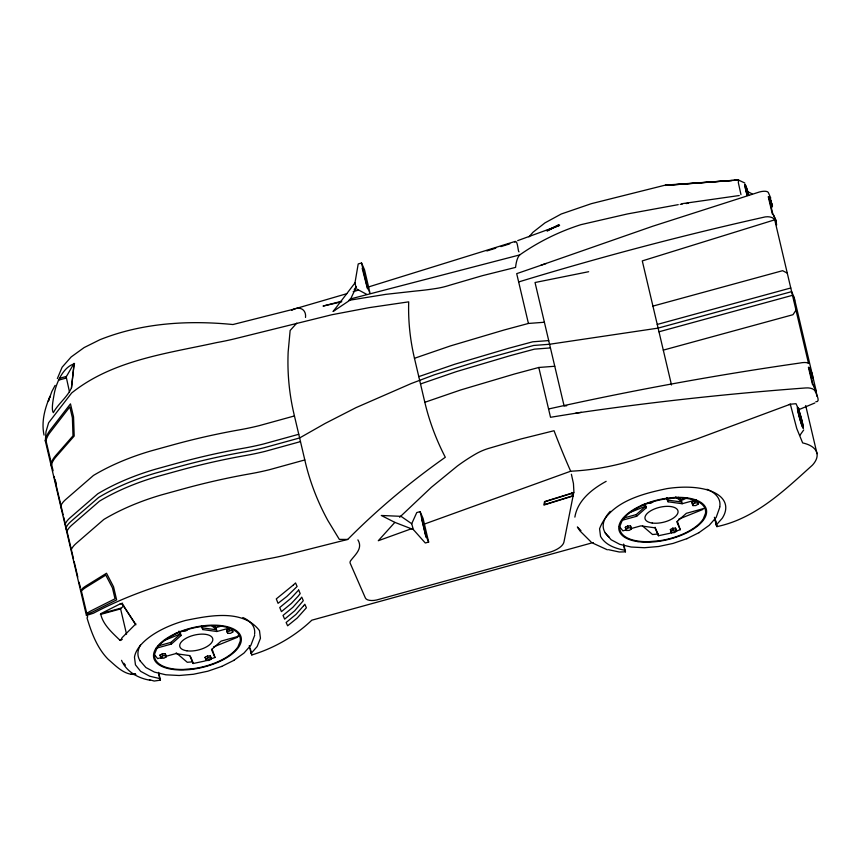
<?xml version="1.0" encoding="UTF-8"?>
<svg xmlns="http://www.w3.org/2000/svg" width="861" height="861" viewBox="0 0 861 861"><rect width="100%" height="100%" fill="white"/><g stroke="black" fill="none" stroke-linecap="round" stroke-linejoin="round"><path stroke-width="1.29" d="M254.716 635.214L250.906 645.223L243.975 653.079L233.654 660.473M771.122 203.207L771.101 200.043M816.766 396.114L816.702 393.66M74.1 363.902L71.474 387.827C67.352 397.201 58.193 403.691 53.328 412.688C51.014 409.427 53.414 398.632 54.275 393.509C56.385 382.532 63.327 367.012 74.1 363.902L71.474 387.827M772.339 206.952L772.252 204.907M776.342 224.43L776.278 222.041M812.472 377.85L812.407 375.45M357.907 539.869C363.138 548.446 355.195 554.602 350.631 560.726A10.235 4.66 -13.3 0 0 350.223 563.309L365.387 598.008A10.773 4.908 -13.3 0 0 376.677 599.977L549.21 552.375A18.694 8.524 -13.3 0 0 563.966 541.956L573.9 491.803L573.448 483.57L571.392 474.26M45.342 441.004L46.01 431.652L48.614 422.773L71.646 392.993C112.662 360.124 166.862 353.548 216.649 342.581A133.886 61.023 -13.3 0 0 236.215 338.427L331.668 314.782L369.111 307.657L408.706 301.845A274.67 234.709 19.4 0 0 414.464 358.284L424.828 402.291A274.67 234.709 19.4 0 0 445.309 457.266C410.525 481.816 377.656 509.152 347.715 539.438L287.154 554.742A133.886 61.023 -13.3 0 1 267.599 558.886C208.007 570.875 147.5 584.522 93.462 613.204L86.434 615.475L45.342 441.004L46.785 435.935A33.633 22.031 -23.3 0 1 49.583 430.866L70.473 403.852L73.551 416.939L74.197 436.032L55.761 457.116A31.76 19.771 -12 0 0 51.369 465.112L51.197 465.855M135.823 624.849L135.801 623.698M354.969 282.925L333.218 311.391L350.104 300.08L356.067 287.509L354.969 282.925L358.208 263.929L361.555 263.003L364.526 269.784L370.09 293.44L367.13 286.648L361.555 263.003M45.407 440.649L45.59 439.723M572.587 495.85L573.157 493.009L545.078 501.715L544.507 504.568L572.587 495.85L571.79 492.481M799.073 408.523L798.76 409.685L798.029 408.082M51.143 463.605L51.273 463.11A31.728 19.749 -12 0 1 55.459 455.867L73.002 435.817L72.389 417.789L69.827 406.898L49.981 432.566A32.514 22.537 -11.3 0 0 45.977 440.617L53.102 470.73M574.868 517.127C577.559 500.392 592.131 489.026 606.155 481.342M514.878 242.264C517.622 238.519 518.074 252.703 519.011 251.842M57.353 378.571L62.121 367.206L71.162 356.949L84.13 347.575L99.973 339.686C142.194 322.864 188.161 320.12 232.933 324.532L293.795 309.153L346.789 293.687M238.282 635.396L237.539 637.269L213.539 646.923M411.698 523.736L416.767 512.564L420.114 511.638L423.074 518.43L428.649 542.075L425.302 543L413.334 529.547L411.698 523.736L401.032 516.331L381.283 515.481L394.801 522.347L413.334 529.547M123.715 605.864L120.551 608.705L126.545 634.18M74.595 363.772L74.057 363.331L66.2 376.892L69.493 391.949M55.126 385.362L51.854 391.497L48.324 401.269L50.013 396.372C44.783 408.48 41.167 421.933 44.051 435.117M354.183 289.823L356.142 286.648M796.005 310.186L792.97 314.706L663.293 350.126M80.579 590.624L80.837 590.248A31.76 8.61 -14.2 0 1 86.078 585.857L106.516 573.243L113.555 586.793L116.633 599.88L92.256 612.096A33.633 7.426 -5.5 0 0 88.672 613.775L86.434 615.475M799.794 435.472L803.722 429.94M528.988 236.861L532.981 232.266L544.991 222.859L561.254 214.002L591.313 203.68L665.402 185.093L738.404 180.057L734.422 180.347M593.24 542.548L311.822 620.189A134.886 119.636 -23.6 0 1 251.81 654.952L251.132 653.391L257.138 646.579L260.452 638.281L259.484 630.639C242.77 608.619 208.857 615.733 185.546 620.447A64.51 29.403 -13.3 0 0 134.477 657.212L135.457 664.853L140.655 671.343L149.728 676.208L159.748 678.597L160.437 680.158L154.173 681.04L149.437 679.684M797.91 407.823L796.005 403.701L790.333 404.207L796.759 428.541L802.656 442.92A42.124 19.2 -13.3 0 1 812.386 465.188C784.177 490.587 755.409 518.548 716.922 526.62L716.244 525.059L722.25 518.247A64.51 29.414 -13.3 0 0 667.114 488.596C641.897 493.805 609.61 502.114 599.568 528.772L600.548 536.425C605.477 545.131 615.454 548.532 624.774 550.244L625.473 551.847L619.274 551.998L608.501 549.684M296.776 323.123L290.146 330.484L288.166 351.858A287.402 254.834 2.3 0 0 294.44 415.938L304.805 459.946A287.402 252.822 1.9 0 0 327.89 520.55L339.342 539.395L347.715 539.438M394.844 522.39L378.291 540.73L412.247 528.46M333.218 311.391L335.101 309.454M399.612 517.289L431.339 487.315L457.277 466.092A199.946 198.439 54.8 0 1 475.487 454.113A61.755 60.744 -71.8 0 1 488.284 448.516L520.905 438.981L554.043 430.726A174.955 30.06 71.6 0 0 570.682 471.215A218.468 169.854 -28.1 0 0 636.214 459.311L696.7 439.035L790.333 404.207L789.128 404.692M291.771 310.369L293.827 309.174M86.509 613.807L86.724 613.624A32.514 5.833 -14.7 0 1 91.858 610.406L115.019 598.793L112.457 587.902L105.806 575.116L86.369 587.105A31.728 8.599 -14.2 0 0 81.418 591.12L87.65 617.057M158.176 645.901L171.016 642.36L180.573 633.89L180.971 635.579L171.414 644.05L156.002 648.301M623.418 518.118L636.257 514.577L645.815 506.107L646.213 507.807L636.656 516.277L622.535 520.173M698.906 532.69L709.216 525.307L716.158 517.45L719.925 506.903M187.773 629.703L185.502 631.059L182.672 631.113M160.114 655.07L162.385 653.725L165.215 653.671L165.786 654.963L166.227 656.835L163.956 658.191L161.125 658.245L160.114 655.07L161.125 658.245M160.555 656.943L162.826 655.598L165.656 655.544L166.227 656.835M226.723 630.209L228.994 628.864L231.824 628.81L232.825 631.974L230.565 633.319L227.734 633.384L226.723 630.209L227.734 633.384M227.164 632.082L229.435 630.736L232.266 630.672M205.176 657.32L207.436 655.974L210.267 655.921L210.837 657.212L211.279 659.085L209.008 660.441L206.177 660.495L205.176 657.32L206.177 660.495M205.618 659.192L207.878 657.847L210.708 657.793L211.279 659.085M653.015 501.931L650.755 503.276L647.913 503.341M625.366 527.298L627.626 525.942L630.467 525.888L631.027 527.19L631.468 529.052L629.208 530.408L626.367 530.462L625.366 527.298L626.367 530.462M625.807 529.171L628.067 527.815L630.909 527.761L631.468 529.052M691.975 502.437L694.235 501.08L697.066 501.027L698.077 504.191L695.806 505.547L692.976 505.601L691.975 502.437L692.976 505.601M692.416 504.309L694.676 502.953L697.507 502.899M670.418 529.547L672.689 528.191L675.519 528.137L676.089 529.44L676.531 531.312L674.26 532.658L671.429 532.711L670.418 529.547L671.429 532.711M670.859 531.42L673.13 530.064L675.96 530.01L676.531 531.312M100.672 613.721C102.663 624.44 112.425 632.932 120.034 640.304A2.088 1.184 50.2 0 0 120.734 640.455L122.068 637.689L135.425 624.268L122.423 604.207L120.518 603.722L100.672 613.721L120.691 608.189M547.219 231.092L558.95 224.786L546.907 230.554L559.628 225.334L517.676 240.628M139.923 660.656L145.907 667.544L154.506 672.107L165.872 674.798L179.174 675.498L193.359 674.271L207.824 671.203L221.729 666.414M605.175 532.884L611.159 539.772L619.748 544.324L631.124 547.026L644.426 547.725L658.611 546.498L673.065 543.42L686.981 538.631M221.568 666.489L233.934 660.333M686.809 538.717L699.186 532.55M799.837 409.233L814.872 402.97M175.246 633.599L180.046 631.673M163.773 640.638L180.573 633.89M641.693 505.342L645.298 503.889M630.22 512.381L645.815 506.107M678.78 519.14L702.78 509.497M414.464 358.284L450.4 345.928L504.105 330L528.428 323.456L544.389 322.251M418.79 376.623L454.716 364.257L508.42 348.339L532.744 341.795L548.705 340.59M420.512 383.952L456.448 371.597L510.142 355.679L534.477 349.135L550.437 347.93M424.828 402.291L460.764 389.936L514.469 374.008L538.792 367.475L554.753 366.259M423.558 524.371L570.682 471.215M540.902 265.263L652.66 226.26L759.424 191.992A9.88 3.724 -18.7 0 1 768.27 192.39L770.789 198.148M212.097 649.054L214.992 657.492L204.358 661.13L193.165 663.508L189.711 655.598L175.612 653.66L165.334 656.491M677.338 521.282L680.233 529.709L669.6 533.357L658.417 535.736L654.963 527.825L640.853 525.877L630.586 528.708M546.261 263.455L516.697 273.647L528.428 323.456M353.182 291.707L358.284 290.125M368.508 286.95L515.395 241.36M486.874 250.96L495.785 248.194M500.876 246.612L509.787 243.846M548.575 408.986C631.651 390.464 715.448 375.138 799.708 363.062A9.901 3.024 -14.1 0 1 808.533 363.471L774.728 219.824L642.284 260.905L671.505 384.985M573.813 492.514L544.539 501.608L543.851 505.063L573.125 495.968M518.656 281.945C599.999 257.138 682.278 235.408 765.289 216.897A9.901 5.876 -12.3 0 1 774.706 219.835M59.42 378.356L66.362 376.44M58.473 380.185L66.222 378.054M294.44 415.938L259.161 425.668A133.886 61.023 -13.3 0 1 239.595 429.822A330.968 150.858 -13.3 0 0 217.273 434.127L211.698 435.311A330.968 150.858 -13.3 0 0 172.964 444.857L151.095 450.895A134.241 61.185 -13.3 0 0 130.345 457.815L125.351 459.763A134.241 61.185 -13.3 0 0 93.462 475.444L65.737 499.477A31.093 14.174 -13.3 0 0 61.163 505.116L61.142 508.055M298.767 434.278L263.477 444.007A133.886 61.023 -13.3 0 1 243.921 448.161A330.968 150.858 -13.3 0 0 221.589 452.466L216.014 453.65A330.968 150.858 -13.3 0 0 177.28 463.196L155.41 469.234A134.241 61.185 -13.3 0 0 134.671 476.155L129.667 478.103A134.241 61.185 -13.3 0 0 97.777 493.784L70.053 517.816A31.093 14.174 -13.3 0 0 65.027 524.575M300.489 441.607L265.21 451.347A133.886 61.023 -13.3 0 1 245.643 455.491A330.968 150.858 -13.3 0 0 223.322 459.796L217.747 460.99A330.968 150.858 -13.3 0 0 179.013 470.536L157.143 476.574A134.241 61.185 -13.3 0 0 136.393 483.495L131.399 485.443A134.241 61.185 -13.3 0 0 99.51 501.124L71.786 525.156A31.093 14.174 -13.3 0 0 66.749 531.904M304.805 459.946L269.525 469.686A133.886 61.023 -13.3 0 1 249.959 473.83A330.968 150.858 -13.3 0 0 227.638 478.135L222.063 479.329A330.968 150.858 -13.3 0 0 183.328 488.876L161.459 494.903A134.241 61.185 -13.3 0 0 140.709 501.834L135.715 503.782A134.241 61.185 -13.3 0 0 103.826 519.463L76.102 543.495A31.093 14.174 -13.3 0 0 71.528 549.124L70.645 548.425M120.282 603.819L122.649 603.163M100.382 614.474L120.583 608.899M119.679 640.11L122.262 639.4M213.958 625.872L215.971 627.594L222.396 625.818M678.199 497.238L681.223 499.81L687.638 498.045M201.302 626.173L202.787 629.563L216.897 631.5L229.736 627.96M666.554 498.39L668.039 501.78L682.138 503.728L696.258 499.832M162.772 657.201L157.638 658.611L154.808 655.092M626.733 529.773L622.88 530.839L619.35 526.426M704.309 508.367L686.335 513.328L676.778 521.798L680.233 529.709M652.929 306.107L782.606 270.688L787.277 273.109M657.255 324.446L790.775 287.983M658.977 331.786L792.507 295.312M341.031 301.393L323.036 306.075L341.795 301.77M350.029 299.047L519.732 254.91A218.468 207.017 -43.6 0 1 580.949 224.656L627.389 213.958L678.231 204.649M294.279 309.013C300.575 306.43 306.408 310.035 305.526 317.44M588.655 271.71L535.036 282.516L564.116 405.994L566.732 405.746M348.533 300.392L385.889 294.333L416.035 290.986A199.946 108.561 -21 0 0 436.473 288.424A61.755 40.219 -25 0 0 449.819 285.195L482.44 275.66L515.578 267.394A174.955 30.06 71.6 0 1 519.732 254.91M681.966 203.702L739.233 195.533M581.326 412.333L550.523 417.284L538.792 367.475M575.74 413.194C652.003 401.969 728.697 393.681 805.573 387.956A9.88 5.22 -7.3 0 1 815.023 390.894C815.55 392.842 821.222 402.238 815.841 401.721M680.212 204.38L682.203 204.1M686.163 203.562L688.154 203.282M658.417 535.736L658.019 534.035L652.53 534.509L642.467 525.91M731.753 180.541L665.262 185.406L738.211 179.927L744.787 182.984M738.609 180.186L735.951 180.358L738.609 180.186L738.329 182.586L740.977 194.651M135.532 674.367C124.425 675.444 115.826 665.811 108.12 659.246C97.078 648.01 91.395 632.587 86.972 617.757M135.823 674.335L130.98 674.281L134.994 674.421M135.381 674.303L131.582 674.109L135.306 674.367M150.029 680.222C138.287 678.307 126.341 671.741 121.53 660.333M607.403 549.824L593.014 543.237M356.712 288.995L366.743 294.365M591.163 542.075L580.045 531.011L577.365 526.986L580.938 530.624M675.702 496.862L681.74 502.028L667.63 500.09L666.651 497.83M211.462 625.506L216.498 629.811L202.389 627.863L202.787 629.563M176.214 652.821L187.289 662.292L192.767 661.818L193.165 663.508M123.866 663.228L125.415 665.166M122.423 604.207L135.317 623.827M812.16 374.008L794.154 297.4L791.646 291.642L658.116 328.116L549.576 344.26L533.616 345.465L487.692 358.165L434.396 374.783L411.235 383.532L356.067 407.608L325.189 423.418L299.628 437.948L264.349 447.677A133.886 61.023 -13.3 0 1 244.782 451.831A330.968 150.858 -13.3 0 0 222.45 456.136L216.886 457.32A330.968 150.858 -13.3 0 0 178.152 466.866L156.271 472.904A134.241 61.185 -13.3 0 0 135.532 479.825L130.538 481.773A134.241 61.185 -13.3 0 0 98.649 497.454L70.914 521.486A31.093 14.174 -13.3 0 0 65.888 528.234L66.803 530.322L63.746 517.353M812.095 373.566L809.598 367.873A10.052 3.067 -14.1 0 0 808.414 367.216L812.472 384.426A10.052 5.973 -12.3 0 1 813.849 385.954L816.4 391.873M816.131 390.7L812.353 374.643L809.2 368.508L812.816 383.845L816.454 392.713M655.06 527.255L658.019 534.035M644.738 504.417L646.213 507.807M362.18 268.266L367.432 288.596M428.649 542.075L425.678 535.294L420.114 511.638M214.992 657.492L211.537 649.581L221.094 641.111L239.057 636.15L238.734 633.545M190.303 656.168L192.283 660.688M178.991 631.059L180.971 635.579M80.503 587.396L79.922 585.588M79.729 584.91L79.018 582.197M715.383 520.13L716.922 526.62L715.308 519.753M714.393 517.278L716.244 525.059M805.681 405.531L817.014 453.672M697.636 502.318L698.077 504.191M694.235 501.08L694.676 502.953M681.223 499.81L682.138 503.728M675.519 528.137L675.96 530.01M667.114 497.873L668.039 501.78M672.689 528.191L673.13 530.064M636.257 514.577L636.656 516.277M630.467 525.888L630.909 527.761M627.626 525.942L628.067 527.815M623.633 544.066L625.473 551.847M623.547 545.056L624.774 550.244M421.761 519.258L425.991 537.232M250.282 648.451L251.81 654.952M249.292 645.599L251.132 653.391M232.395 630.101L232.825 631.974M228.994 628.864L229.435 630.736M215.971 627.594L216.897 631.5M210.267 655.921L210.708 657.793M207.436 655.974L207.878 657.847M171.016 642.36L171.414 644.05M165.215 653.671L165.656 655.544M162.385 653.725L162.826 655.598M158.596 672.366L160.437 680.158M158.532 673.41L159.748 678.597M56.277 484.151L55.298 479.997M54.889 479.738L63.133 514.76M67.104 531.614L73.519 558.854M74.132 561.447L77.791 577.01M54.587 478.447L54.178 476.434M812.353 374.643L812.752 378.453M776.288 221.675L773.695 215.411A10.052 5.973 -12.3 0 0 772.306 213.883L768.249 196.674A10.052 3.067 -14.1 0 1 769.433 197.33L772.511 206.113M772.199 204.208L769.034 197.965L772.651 213.302L775.965 220.158L776.633 225.044M794.154 297.4A80.31 36.603 -13.3 0 1 794.531 301.21M746.95 194.651A11.053 0.818 74.6 0 1 746.229 191.895L745.615 189.345A11.053 0.818 74.6 0 1 745.271 184.598A11.053 0.818 74.6 0 1 748.747 195.027M747.596 191.766A42.124 19.2 -13.3 0 1 752.094 193.919M747.262 195.522A10.095 0.743 74.6 0 1 745.131 185.126A10.095 0.743 74.6 0 1 748.435 194.155M684.473 498.11A29.941 13.647 -13.3 0 1 682.751 500.069M680.459 498.132A3.013 1.378 -13.3 0 1 679.76 498.422M609.039 536.93A59.646 27.186 -13.3 0 1 610.255 511.326M706.935 489.263A59.646 27.186 -13.3 0 1 719.818 506.365M215.788 625.56A3.013 1.378 -13.3 0 1 213.765 626.41M140.16 660.85A59.646 27.186 -13.3 0 1 140.472 645.083M242.867 617.531A59.646 27.186 -13.3 0 1 254.565 634.137M156.874 648.376L154.614 654.016A43.846 19.986 -13.3 0 0 183.371 669.46L194.349 668.513A43.846 19.986 -13.3 0 0 237.98 646.794L240.241 641.154A43.846 19.986 -13.3 0 0 211.483 625.699L200.505 626.657A43.846 19.986 -13.3 0 0 156.874 648.376M622.126 520.604L619.866 526.243A43.846 19.986 -13.3 0 0 648.624 541.687L659.601 540.74A43.846 19.986 -13.3 0 0 703.233 519.011L705.493 513.371A43.846 19.986 -13.3 0 0 676.735 497.927L665.757 498.874A43.846 19.986 -13.3 0 0 622.126 520.604M299.832 599.568L292.826 607.349L283.032 615.411L284.636 619.145L294.656 610.815L303.298 600.687L301.748 597.136L299.832 599.568M303.61 605.778L295.947 614.442L286.132 622.492L287.628 625.796L297.217 618.026L306.398 607.78L304.848 604.228L303.61 605.778M298.649 590.043L291.083 598.169L279.75 607.522L281.429 611.622L291.373 603.432L298.078 596.286L300.198 593.595L298.649 590.043M293.44 584.92L276.295 598.901L278.049 603.313L286.853 596.458L297.099 586.502L295.549 582.951L293.44 584.92M797.943 407.888L797.544 407.231A11.053 0.818 74.6 0 0 797.964 411.558L798.524 414.001A11.053 0.818 74.6 0 0 802.527 427.185A11.053 0.818 74.6 0 0 802.764 424.096L802.204 421.653A11.053 0.818 74.6 0 0 798.502 409.212L797.943 407.888M798.029 411.429A10.095 0.743 74.6 0 0 802.839 427.379A10.095 0.743 74.6 0 0 800.224 414.668A10.095 0.743 74.6 0 0 798.029 411.429M652.207 523.036A16.929 7.717 -13.3 0 0 678.027 512.317A16.929 7.717 -13.3 0 0 654.263 509.045A16.929 7.717 -13.3 0 0 652.207 523.036M638.044 541.644A44.869 20.449 -13.3 0 0 706.494 513.221A44.869 20.449 -13.3 0 0 643.501 504.546A44.869 20.449 -13.3 0 0 638.044 541.644M186.955 650.819A16.929 7.717 -13.3 0 0 212.775 640.1A16.929 7.717 -13.3 0 0 189.022 636.828A16.929 7.717 -13.3 0 0 186.955 650.819M172.792 669.428A44.869 20.449 -13.3 0 0 241.241 641.004A44.869 20.449 -13.3 0 0 178.249 632.329A44.869 20.449 -13.3 0 0 172.792 669.428"/></g></svg>
